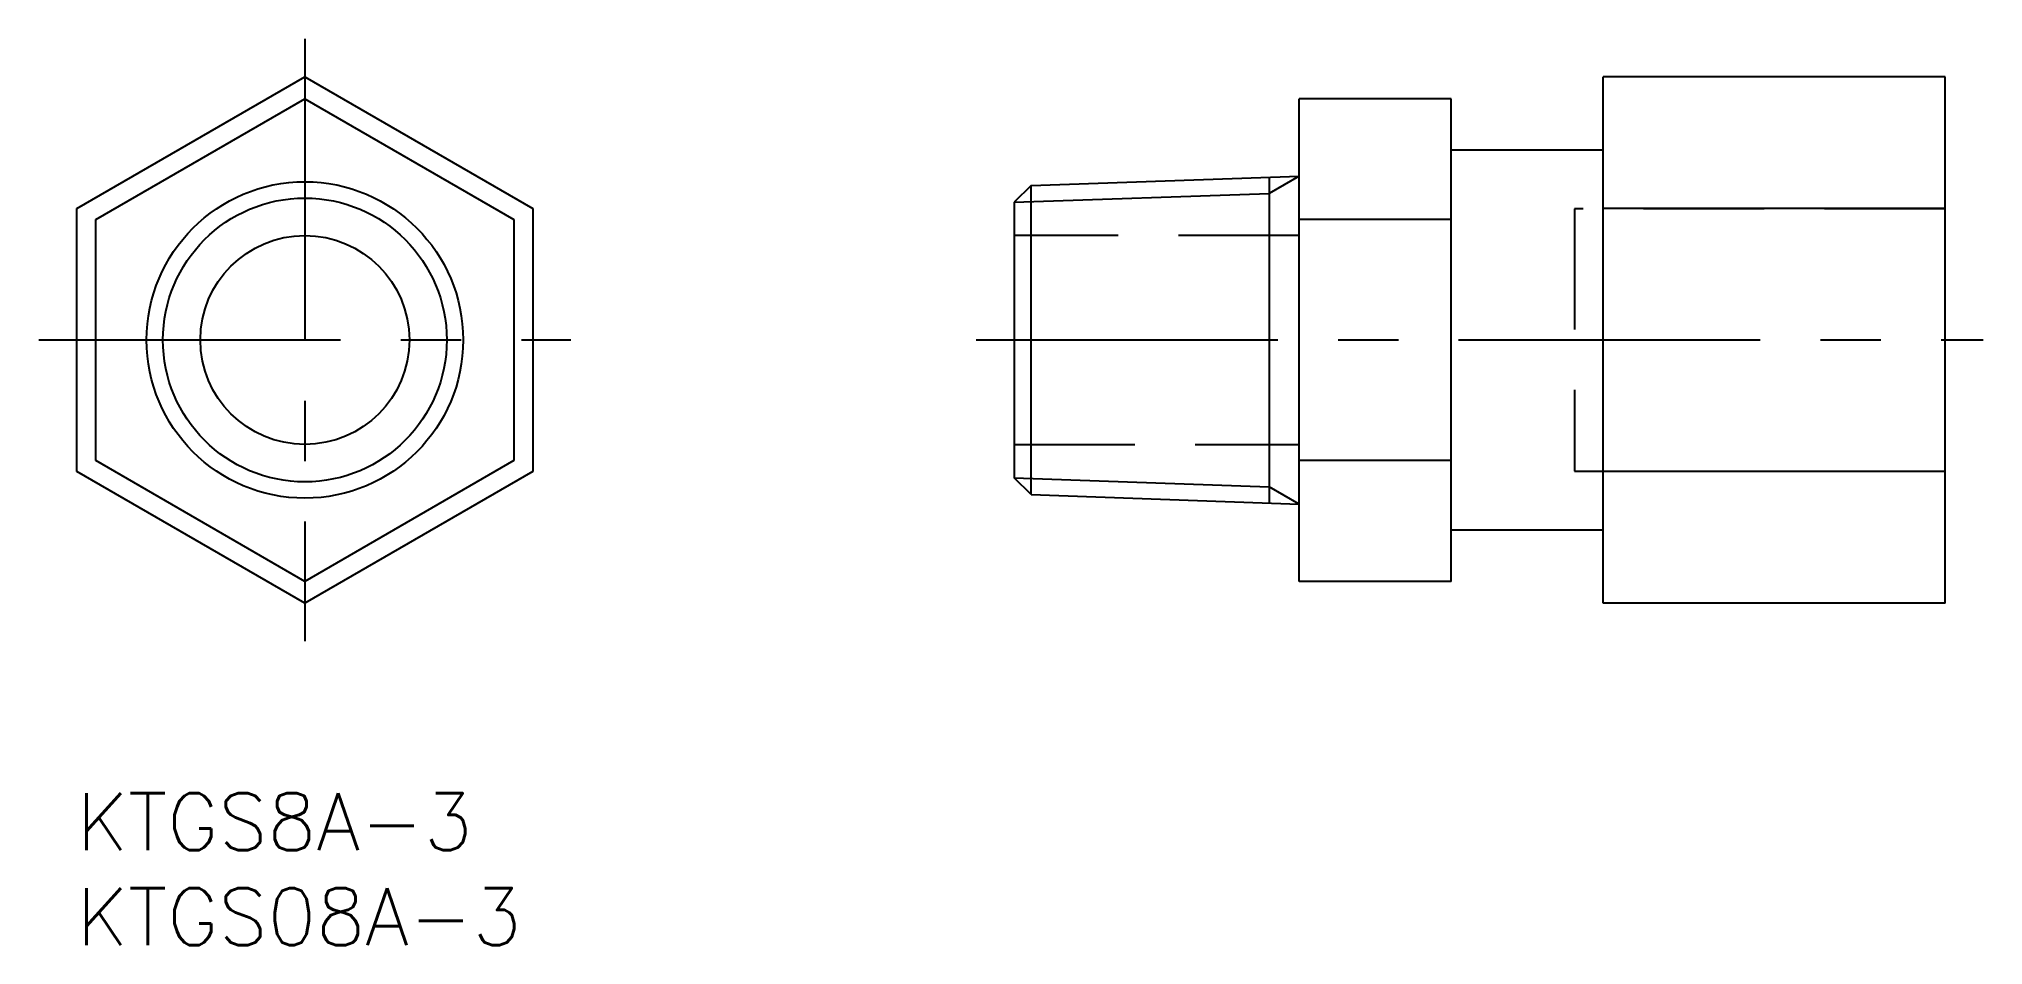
# Model space of a CAD drawing. Extents: x -2 to 100, y -8 to 40.
import ezdxf

# ---------------------------------------------------------------- set-up
doc = ezdxf.new("R2010")
doc.units = 0
doc.header["$LTSCALE"] = 0.5
doc.linetypes.add('CENTER', pattern=[50.8, 31.75, -6.35, 6.35, -6.35])
doc.linetypes.add('DASHED', pattern=[19.05, 12.7, -6.35])
for name, color, linetype in [('MSM_CENTER', 1, 'CENTER'), ('MSM_CONTINUOUS', 7, 'CONTINUOUS'), ('MSM_DASHED', 4, 'DASHED'), ('MSM_NARROW', 5, 'CONTINUOUS'), ('MSM_PART_NUMBER', 7, 'CONTINUOUS')]:
    doc.layers.add(name, color=color, linetype=linetype)
doc.styles.get("Standard").update_dxf_attribs({"font": 'txt.shx', "height": 2, "bigfont": 'bigfont.shx'})

# ---------------------------------------------------------------- blocks, each defined once
blk = doc.blocks.new('*U13')
at = {"layer": 'MSM_PART_NUMBER'}
blk.add_text('KTGS8A-3', height=3, dxfattribs=at).set_placement((0, -3))
blk = doc.blocks.new('*U14')
at = {"layer": 'MSM_PART_NUMBER'}
blk.add_text('KTGS08A-3', height=3, dxfattribs=at).set_placement((0, -8))

msp = doc.modelspace()

# ---------------------------------------------------------------- linework, layer by layer
at = {"layer": 'MSM_CENTER'}
for p, q in [((12, 39.71), (12, 8)), ((-2, 23.86), (26, 23.86)), ((47.33, 23.86), (100.33, 23.86))]:
    msp.add_line(p, q, dxfattribs=at)
at = {"layer": 'MSM_CONTINUOUS'}
for p, q in [((0, 30.78), (12, 37.71)), ((12, 37.71), (24, 30.78)), ((80.33, 10), (80.33, 37.71)), ((98.33, 37.71), (80.33, 37.71)), ((98.33, 10), (98.33, 37.71)), ((1, 30.21), (12, 36.56)), ((12, 36.56), (23, 30.21)), ((64.33, 11.15), (64.33, 36.56)), ((72.33, 36.56), (64.33, 36.56)), ((72.33, 11.15), (72.33, 36.56)), ((80.33, 33.86), (72.33, 33.86)), ((50.22, 32), (49.33, 31.11)), ((50.22, 32), (64.33, 32.49)), ((50.22, 15.72), (50.22, 32)), ((62.76, 32.43), (62.76, 15.28)), ((0, 16.93), (0, 30.78)), ((24, 30.78), (24, 16.93)), ((49.33, 31.11), (49.33, 16.6)), ((98.33, 30.78), (80.33, 30.78)), ((1, 17.51), (1, 30.21)), ((23, 30.21), (23, 17.51)), ((72.33, 30.21), (64.33, 30.21)), ((12, 11.15), (1, 17.51)), ((23, 17.51), (12, 11.15)), ((72.33, 17.51), (64.33, 17.51)), ((12, 10), (0, 16.93)), ((24, 16.93), (12, 10)), ((50.22, 15.72), (49.33, 16.6)), ((98.33, 16.93), (80.33, 16.93)), ((50.22, 15.72), (64.33, 15.22)), ((72.33, 13.86), (80.33, 13.86)), ((72.33, 11.15), (64.33, 11.15)), ((98.33, 10), (80.33, 10))]:
    msp.add_line(p, q, dxfattribs=at)
for radius in [8.33, 5.5]:
    msp.add_circle((12, 23.86), radius, dxfattribs=at)
at = {"layer": 'MSM_DASHED'}
for p, q in [((98.33, 30.76), (78.83, 30.76)), ((78.83, 30.76), (78.83, 16.96)), ((64.33, 29.36), (49.33, 29.36)), ((49.33, 18.36), (64.33, 18.36)), ((78.83, 16.96), (98.33, 16.96))]:
    msp.add_line(p, q, dxfattribs=at)
at = {"layer": 'MSM_NARROW'}
for p, q in [((64.33, 32.49), (62.76, 31.58)), ((49.33, 31.11), (62.76, 31.58)), ((49.33, 16.6), (62.76, 16.13)), ((64.33, 15.22), (62.76, 16.13))]:
    msp.add_line(p, q, dxfattribs=at)
msp.add_circle((12, 23.86), 7.47, dxfattribs=at)

# ---------------------------------------------------------------- block references
at = {"layer": 'MSM_CONTINUOUS'}
for name in ['*U13', '*U14']:
    msp.add_blockref(name, (0, 0), dxfattribs=at)

doc.saveas('drawing.dxf')
